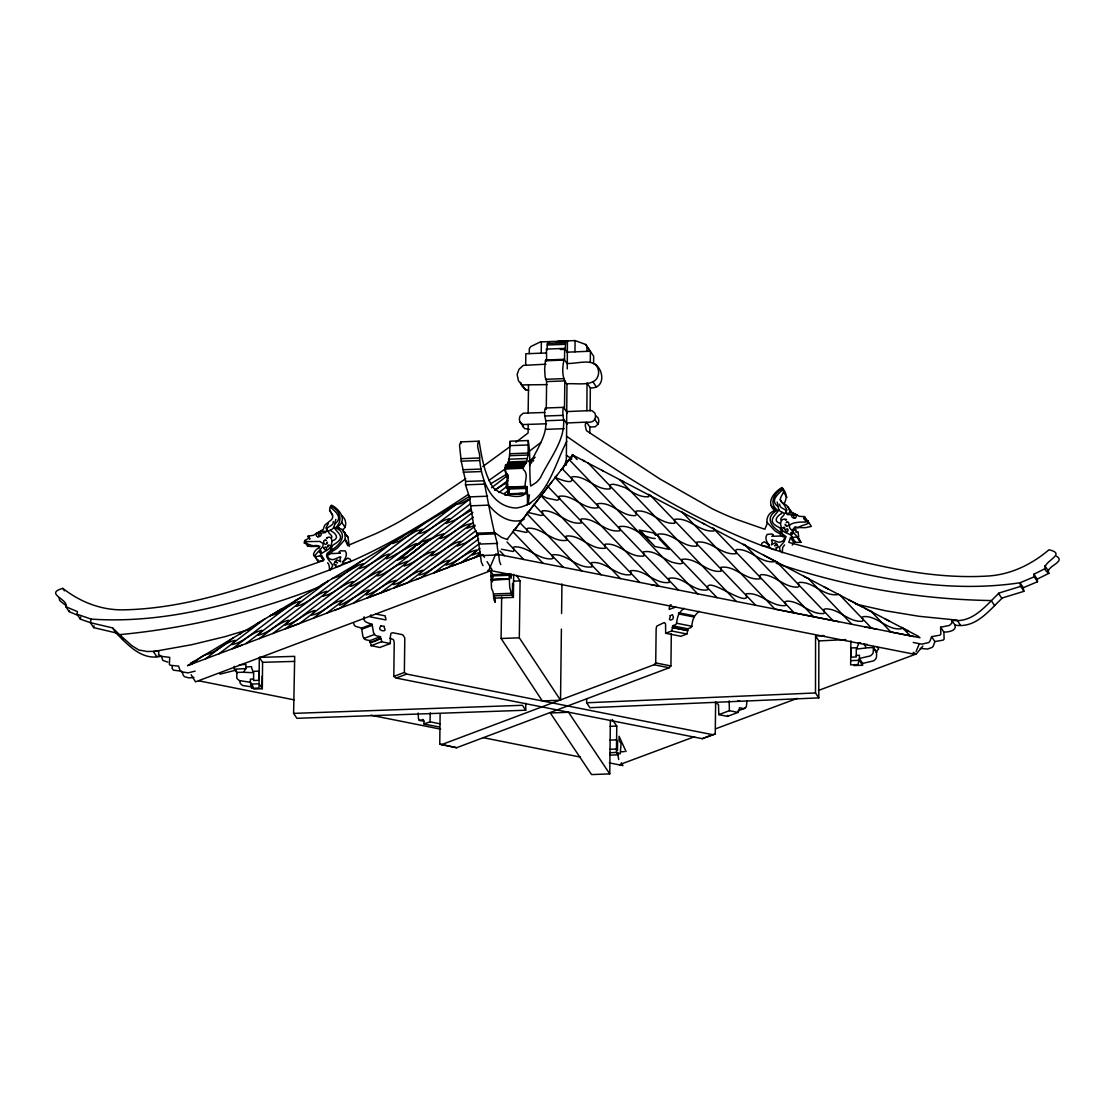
<?xml version="1.0" encoding="UTF-8"?>
<svg xmlns="http://www.w3.org/2000/svg" width="1115" height="1115" viewBox="0 0 1115 1115"><rect width="100%" height="100%" fill="white"/><g stroke="black" fill="none" stroke-linecap="round" stroke-linejoin="round"><path stroke-width="1.5" d="M586.671 699.314L586.643 702.784L589.933 707.718L818.786 697.892L815.497 692.959L815.567 635.982L823.999 635.564M818.786 697.892L818.842 640.916L815.567 635.982M253.579 678.979L253.579 680.526L258.833 680.303L258.945 671.119L253.69 671.341L253.579 678.979L250.401 679.105L250.387 682.296L251.697 688.303L259.001 688.039L259.307 657.39L294.695 656.359L293.607 713.377L296.883 718.311L525.722 710.227L525.806 703.286M574.964 351.852L575.075 340.577L585.542 344.423L593.654 356.159L593.612 363.755M1045.619 568.371L1033.898 574.211L1034.218 576.803L1020.016 582.769L1020.462 586.448L999.138 592.985C985.744 605.557 972.726 623.647 951.708 620.191L954.998 625.125C976.001 628.581 989.019 610.504 1002.413 597.919L1023.751 591.382L1023.291 587.703L1037.507 581.737L1037.187 579.159L1048.894 573.305C1033.089 563.451 1070.832 554.908 1049.006 549.779C1032.058 564.162 1011.681 574.197 989.256 575.939C921.227 580.469 853.867 559.939 788.821 542.378L790.535 537.555L798.702 536.97L798.019 531.688L795.999 532.301L796.082 529.695L793.532 530.531L792.904 529.472L795.093 526.754L797.964 527.562C801.141 525.583 804.389 525.109 808.417 523.367L807.776 520.803L804.096 518.977L804.514 516.635L799.33 516.329L789.518 511.116M566.671 422.989L586.574 422.111L589.849 427.045L589.807 433.373M487.701 570.434L490.893 571.535L491.464 587.521A33.561 5.84 87.9 0 0 491.701 588.915C494.656 593.013 492.482 598.448 495.13 602.379L495.171 598.114L493.638 595.856L511.855 595.173L513.388 597.431L495.171 598.114M856.264 655.397L856.306 647.773L851.052 647.954L850.982 657.139L856.236 656.958L856.264 655.397L859.442 655.272L859.386 658.477L857.965 664.596L850.647 664.888L850.898 640.832M566.322 465.136L566.978 383.839C577.263 382.779 598.156 388.062 598.657 372.034C597.208 355.95 577.194 364.41 566.768 363.392M586.964 351.364L586.992 346.347M590.295 362.445L590.379 351.225L566.545 352.201M590.128 410.836L590.323 387.95L587.034 383.016L586.866 410.724L566.755 411.602M863.986 644.08L864.111 644.595A3.61 3.415 -33.6 0 1 864.892 645.097L865.742 647.048A2.69 2.551 -33.6 0 1 865.449 648.038L857.407 649A7.22 6.829 -33.6 0 1 857.114 648.094L857.7 645.697A7.889 7.471 -33.6 0 1 858.257 645.097L858.536 642.881L860.766 642.784M262.318 688.708L259.042 683.76L250.513 684.136L253.802 689.07L262.318 688.708L262.583 662.324L259.307 657.39M529.249 353.622L529.332 348.591L530.81 346.57L540.538 341.817L541.36 341.887L541.235 353.176M609.766 773.894L568.538 712.29L550.322 712.959L591.549 774.577L609.766 773.894L610.351 720.248M262.109 685.237L262.22 676.052M369.901 640.609C367.393 644.846 382.347 639.299 380.466 636.651L369.901 640.609L365.845 639.773A8.809 6.983 69.4 0 1 364.452 638.979L362.96 636.623L361.706 629.264C361.218 626.114 353.873 628.275 353.692 623.438M380.466 636.651L376.41 635.801A8.809 6.983 69.4 0 1 375.016 635.02L373.511 632.651L372.271 625.292C370.919 622.505 362.068 623.327 364.117 616.804M369.887 642.254L370.947 644.038A20.614 16.349 69.4 0 1 371.072 645.599L379.755 647.494L390.306 643.522L390.389 637.097A7.122 5.645 69.4 0 1 390.417 636.372L390.975 633.306L392.814 632.749L402.724 634.728L404.606 637.515A10.3 8.167 69.4 0 1 404.773 639.731L404.369 672.443L406.724 674.087L712.792 734.701L715.245 734.005L715.635 701.628M715.245 734.005L702.227 738.674L396.16 678.045L393.804 676.401L394.208 643.703A10.3 8.167 69.4 0 0 394.041 641.487L393.734 640.4A3.038 2.411 69.4 0 0 393.219 639.578L389.943 638.226M418.181 713.043L418.446 718.715L419.477 720.374A8.809 4.822 -78.8 0 0 420.453 720.513L423.268 719.496L423.979 722.436A20.614 11.275 -78.8 0 1 424.062 723.928L430.083 721.837L430.167 715.398A7.122 3.889 -78.8 0 1 430.195 714.673L430.348 712.875M671.314 633.571L670.923 665.948L669.223 667.76L456.593 747.719L439.756 744.137L440.132 713.656M492.983 577.472L493.025 574.699L490.921 571.577M513.388 597.431L513.667 574.337M525.681 364.967L525.834 353.748L546.294 352.995M528.538 385.302L528.134 413.024L523.228 413.247L520.315 415.728A7.261 6.871 -33.6 0 0 520.106 422.195L524.538 428.564L529.527 429.4M529.639 465.624C535.59 449.721 549.988 433.526 544.733 416.034A7.261 1.268 87.9 0 1 544.831 409.595L545.388 408.006L563.591 407.337L567.326 412.968M567.242 368.926L567.298 363.811L564.092 359.309L545.876 359.992L545.43 360.772L544.65 369.051L545.124 376.968L546.615 381.595L546.266 409.303M547.061 349.762L547.409 343.406L549.361 341.971M564.525 359.629L564.664 348.41L546.448 349.093L546.643 360.814M501.652 597.11L501.095 638.491L542.308 700.917L560.524 700.234L561.403 629.083M561.584 613.473L561.946 583.967M518.266 465.08L506.67 465.512C510.531 459.227 509.653 449.275 510.001 441.206L528.217 440.536C530.907 455.77 528.914 470.711 530.698 486.042L535.967 482.697A324.186 56.363 87.9 0 0 540.538 477.555C549.695 458.195 567.605 437.456 562.95 415.351A7.261 1.268 87.9 0 1 563.047 408.912L563.591 407.337M567.298 363.811L567.423 340.967L541.36 341.887M609.696 755.134L617.975 754.827L616.442 752.458L616.776 726.088L612.219 719.44M441.387 744.695L654.017 664.749L655.732 662.937L656.122 630.226A10.3 5.631 -78.8 0 1 656.289 628.01L656.526 626.895A3.038 1.659 -78.8 0 1 656.902 626.045L663.773 622.755A6.174 3.373 -78.8 0 1 664.401 622.588L665.557 623.829L665.655 633.264L680.847 636.275L686.896 634.003L687.788 630.449L672.596 627.438L671.69 630.992L665.655 633.264M672.596 627.229L672.61 625.794L675.425 624.693A8.809 4.822 -78.8 0 0 676.415 623.829C677.474 616.302 678.422 612.86 684.011 608.246M687.788 630.24L687.816 628.804L690.631 627.703A8.809 4.822 -78.8 0 0 691.607 626.839C692.666 619.327 693.628 615.87 699.216 611.257M739.357 709.419L738.088 712.401L727.524 716.374L718.827 714.645L718.478 704.387L715.119 702.631M718.827 714.645L729.391 710.687L729.154 700.847M739.357 709.21L739.37 707.774L743.44 708.541A8.809 6.983 69.4 0 0 744.848 708.304L746.381 706.548L746.938 700.847M483.004 565.653L481.359 562.225A5.896 1.017 87.9 0 1 481.123 560.511L477.471 534.517L473.889 527.074L469.401 496.872L465.485 484.83L465.652 481.443L461.22 461.192L459.533 445.233L460.746 441.888L479.074 441.178C481.68 456.286 483.896 471.91 491.785 485.346C494.851 494.461 530.196 503.827 525.681 487.673L507.102 488.259L506.28 485.22L507.269 478.196L504.677 469.666L505.694 464.885L523.911 464.216L524.649 465.192L526.489 462.251L528.092 455.032L528.217 440.536M560.524 700.234L519.311 637.808L520.078 580.915L516.44 575.27M525.681 487.673C523.465 482.948 529.346 474.669 523.562 469.708A82.385 14.328 87.9 0 1 523.005 468.356L523.911 464.216M567.423 340.967L565.626 342.737L565.277 349.343L560.315 349.525M546.531 423.77L528.203 424.397L528.092 432.996L515.924 442.223M309.803 539.284L308.172 536.05L313.371 535.339L323.294 529.36L324.66 525.235L331.629 519.604L332.772 517.276C332.688 512.468 326.806 509.848 331.517 505.193C339.267 508.858 347.671 519.938 337.957 526.405L337.51 527.576L342.207 529.458L347.964 537.165L349.232 546.434M564.483 408.62L564.831 380.912L546.615 381.595M511.855 595.173L509.917 588.246A33.561 5.84 87.9 0 1 509.68 586.852L509.165 575.284L490.948 575.953L492.3 577.891M465.763 478.642L427.087 504.816L400.954 520.761A324.186 307.113 -33.6 0 1 376.257 533.458L347.643 545.597L345.343 539.995L344.688 532.231M617.975 754.827L618.031 753.015L620.01 753.879A33.561 5.84 87.9 0 0 620.275 753.224L621.055 743.607L619.034 740.43L619.076 736.262L626.059 751.566M479.074 441.178C475.088 445.303 480.704 453.317 479.631 457.986C480.788 479.38 491.032 506.893 516.008 508.022C546.085 504.189 554.169 465.457 566.782 441.331M500.774 564.65L499.562 561.542A5.896 1.017 87.9 0 1 499.339 559.828C498.656 554.002 497.081 548.19 496.997 542.35C491.464 522.405 488.231 501.234 483.868 480.774L465.652 481.443M507.464 487.589L508.008 494.321L504.97 495.325M172.156 666.199L172.24 668.094M508.83 489.708L508.984 493.889M439.254 726.938L424.048 724.095M59.095 597.905L59.708 600.553L66.579 606.1M873.63 646.407L873.087 653.223L871.679 654.853A33.561 31.791 -33.6 0 1 870.299 655.927L859.386 658.477L862.662 663.411L862.508 665.265L853.979 665.557M727.524 716.374L727.621 715.37M508.245 474.976L508.203 476.133A5.422 0.948 87.9 0 0 508.273 477.276L508.384 478.168M528.343 502.517L529.416 494.949L528.287 495.618L527.604 494.823C525.695 471.408 528.399 504.147 527.13 504.997M371.058 645.766L381.637 641.627A20.614 16.349 69.4 0 0 381.497 640.066L380.438 638.296M161.731 657.265L162.818 660.414L167.849 662.115M508.998 459.742L508.9 464.411M90.663 622.741L80.35 619.173L77.074 614.24L77.437 611.633L65.827 606.699C69.116 599.312 43.722 593.738 62.816 588.358C79.792 601.696 100.28 609.905 122.093 609.863C191.557 608.874 258.401 582.964 323.35 560.58L321.747 555.897L320.27 555.618C307.74 559.995 315.824 547.604 319.531 547.995L318.625 546.015L316.228 545.416C312.298 546.726 308.855 543.883 304.13 543.089L304.827 540.482L308.548 538.364L308.158 536.817M80.35 619.173L80.67 617.013M792.403 531.256C794.674 524.956 803.316 529.081 808.138 527.061A82.385 78.036 -33.6 0 0 811.302 526.433L807.776 520.803M333.859 527.395C338.988 534.489 345.845 537.165 333.901 544.552A36.279 34.37 -33.6 0 0 332.855 545.207L331.49 546.239M552.385 481.164L527.966 512.552M564.092 359.309C562.364 367.365 561.403 377.469 567.061 384.271M790.019 510.349L791.525 512.036L786.73 505.416L781.378 502.015L780.277 499.771C780.305 494.949 786.41 492.231 781.782 487.589C774.061 492.189 765.489 502.433 774.535 510.419L773.782 507.52M783.552 504.705C787.162 498.614 787.455 493.095 781.782 487.589M161.313 656.178C141.786 660.986 128.281 645.041 115.821 632.846L93.702 627.634L90.426 622.7L91.165 619.104C173.034 624.721 253.398 598.448 329.162 570.141L350.542 561.556C392.034 543.493 430.557 519.395 468.216 494.475M93.702 627.634L94.064 625.863M792.263 545.054L793.81 542.503L795.302 542.099C806.772 544.287 794.312 535.005 792.458 530.754C782.507 522.963 799.483 521.695 804.863 522.127A82.385 78.036 -33.6 0 0 808.013 521.499L808.291 521.444M800.765 542.378L799.999 540.677M320.019 555.716C321.956 550.754 331.49 551.005 331.559 543.451A5.129 4.864 -33.6 0 0 331.866 540.886C331.838 533.709 323.782 539.367 327.294 538.029M777.141 502.057C778.967 505.931 776.988 510.099 781.963 512.44A5.979 5.659 -33.6 0 1 781.559 513.513C777.406 515.604 772.695 521.318 779.943 523.228A3.749 3.554 -33.6 0 1 780.402 523.632M343.099 529.653C347.42 525.722 346.04 518.684 341.566 515.464M508.998 462.781L508.928 464.272M78.217 615.508L69.116 611.633L69.465 610.574M329.385 554.657L332.2 551.716L331.392 547.646L332.103 546.671L330.5 547.242C332.312 551.827 325.162 554.517 328.883 558.49L331.183 559.382C334.068 561.263 343.615 553.026 339.908 559.047L340.73 561.793L336.995 559.883L334.932 561.612L337.51 562.852C334.695 559.841 331.824 566.782 336.033 564.552L335.657 566.657L339.016 566.364M783.873 528.245L784.584 529.04L784.681 527.576A1.463 1.38 -33.6 0 0 784.068 527.186L782.465 527.771M951.708 620.191L951.82 623.201L949.423 625.445L940.614 627.215L940.851 634.073A3.178 3.011 -33.6 0 1 939.847 635.174L931.596 636.651L929.952 641.209A5.896 5.575 -33.6 0 1 928.558 642.602L921.798 644.163L913.213 642.449M931.596 636.651L934.872 641.585L933.241 646.143A5.896 5.575 -33.6 0 1 931.847 647.536L927.541 649.042L920.251 648.414M234.192 666.31L234.262 669.056L236.854 672.443L236.784 678.115L238.164 679.634A33.561 31.791 -33.6 0 0 239.516 680.61L250.387 682.296L252.854 686.004M246.094 666.993L251.558 666.617L251.795 668.819A7.889 7.471 -33.6 0 1 252.338 669.376L252.868 671.732A7.22 6.829 -33.6 0 1 252.561 672.666L244.533 672.331A2.69 2.551 -33.6 0 1 244.255 671.355L245.161 669.348A3.61 3.415 -33.6 0 1 245.941 668.777L246.067 668.512M332.172 541.165A3.749 3.554 -33.6 0 1 332.632 540.719C339.601 538.587 335.768 533.026 331.225 531.13A5.979 5.659 -33.6 0 1 330.834 530.085C335.754 527.52 333.998 523.297 335.866 519.325M570.838 459.464L572.72 455.018L918.858 636.567M916.098 651.383L919.234 643.996M316.256 534.252C315.141 537.89 321.691 537.374 321.204 534.169A2.328 2.202 -33.6 0 0 320.799 533.43M566.545 460.258L562.476 469.415M837.95 593.821L837.602 594.63C823.149 596.455 813.978 581.779 799.72 582.392L798.145 583.159L799.26 586.225L798.089 587.089C783.901 588.023 775.023 574.086 760.918 574.657L759.608 575.675L760.723 578.685C745.879 581.389 735.816 565.207 720.875 567.298L721.015 571.27C706.353 572.985 696.945 557.319 682.129 559.312L682.45 563.228L680.261 563.786A21.52 6.411 23 0 1 671.843 562.127C662.422 558.531 654.449 549.765 643.397 551.841L643.94 555.981C629.083 558.113 619.675 542.545 605.18 544.19L605.278 548.204C590.351 550.099 580.999 534.517 566.169 536.05L566.838 540.301C552.009 542.643 542.601 527.409 528.022 528.203L526.67 528.928L527.618 531.716L526.071 532.413L513.708 529.806M350.542 561.556L350.375 559.298L347.796 558.085L342.737 561.862M775.134 560.873L774.716 561.681C760.193 563.549 750.952 548.636 736.555 549.5L735.538 550.615L736.583 553.542C721.726 556.05 711.691 540.05 696.736 542.141L696.889 546.113C682.255 547.744 672.861 532.12 658.017 534.127L657.571 535.576M456.244 504.301L460.704 503.576L470.349 498.489M533.193 461.234L533.653 460.37M785.002 513.248C788.779 508.886 780.082 509.123 779.803 505.304A9.199 8.725 -33.6 0 1 779.664 504.133M326.862 531.005L326.681 530.991A2.397 2.272 -33.6 0 1 325.329 531.395L321.259 531.214L316.409 533.36A5.965 5.645 -33.6 0 0 315.545 533.904L325.469 532.594L327.002 530.782M318.235 560.009L318.249 561.333L323.545 560.552L320.27 555.618M328.312 523.506L325.942 527.883L326.751 529.778M340.577 565.667L342.918 563.382L349.037 562.141M514.377 530.057L527.005 513.778M555.103 477.638L556.817 475.422M512.273 532.789L572.72 455.018L561.026 470.014M793.838 515.59L793.824 517.499A1.714 1.631 -33.6 0 0 794.284 517.848L795.929 517.583L796.472 515.464M586.866 410.724L591.772 410.571L594.643 412.815A7.261 6.871 -33.6 0 1 594.727 419.282C590.978 425.916 582.128 416.843 586.504 430.711L659.829 478.934L711.969 508.593A324.186 307.113 -33.6 0 0 736.444 519.367L764.82 529.277L767.245 523.493C765.726 517.583 769.559 511.91 775.329 510.447L771.259 505.485M595.912 415.853L597.919 417.749A7.261 6.871 -33.6 0 1 598.002 424.216L595.131 426.78L589.849 427.045M507.506 538.838L511.785 533.346M317.9 561.054L314.611 555.702L322.862 546.573L323.155 543.562L319.81 541.444L307.712 541.583A82.385 78.036 -33.6 0 1 304.576 541.193L307.587 546.099L308.116 545.416L304.827 540.482M818.466 690.45L916.279 653.961L922.858 646.087M862.662 663.411L873.575 660.874A33.561 31.791 -33.6 0 0 874.954 659.787C878.495 657.111 874.439 651.578 878.648 649.055L877.003 646.589M325.608 540.385C328.2 541.332 323.308 537.904 323.615 542.42A5.422 5.143 -33.6 0 0 324.047 543.423C326.388 546.726 328.716 540.12 326.667 542.852M370.821 614.909L370.264 616.302A9.631 7.638 69.4 0 0 370.264 616.86L385.86 619.94A5.756 4.571 69.4 0 0 385.957 619.243L385.679 617.905A3.024 2.397 69.4 0 0 385.316 617.431L385.274 615.884L375.894 614.031M393.093 542.085L392.536 543.521L399.268 541.096L416.007 531.172L422.501 529.277L418.571 533.318L419.226 533.569C430.627 531.158 438.376 520.914 449.791 518.698L446.084 523.409L454.153 520.37L471.366 510.252M782.619 489.541L782.228 489.959A16.279 15.415 -33.6 0 0 781.852 490.349C778.326 493.945 771.064 499.632 776.138 504.872A22.648 21.45 -33.6 0 0 777.671 506.391L777.824 506.517M413.038 548.05L416.94 543.855C416.912 540.859 374.459 568.664 389.191 554.852L389.149 554.016L384.647 555.535L373.288 562.225M335.099 523.841L335.239 523.702A22.648 21.45 -33.6 0 0 336.814 522.057C341.943 516.942 335.127 511.297 331.378 507.98A16.279 15.415 -33.6 0 0 331.03 507.604L330.639 507.214M402.724 556.747L415.825 545.082L420.132 543.562M413.289 552.775L426.39 541.11L430.697 539.604M317.608 536.803L318.388 536.454A1.714 1.631 -33.6 0 0 318.862 536.078L318.876 534.169M332.2 549.57C340.856 544.761 348.354 532.44 335.448 527.952C343.141 520.956 340.493 510.754 331.071 506.112M786.061 511.813L786.897 509.848L784.626 505.653M342.904 561.793C345.343 558.81 347.936 554.643 345.246 550.921L340.451 550.824L339.058 551.827L340.312 553.263M1048.894 573.305C1044.518 566.601 1066.442 562.197 1056.56 556.204M331.239 537.932C334.388 535.089 324.075 532.287 330.779 529.834M784.556 544.9L782.646 547.618L782.312 552.761L780.026 550.476L779.496 547.214L784.207 541.597L786.061 536.636L781.991 533.569L781.936 529.583L780.347 529.123L781.058 530.057L780.347 534.852L782.911 536.914M590.323 387.95C605.278 388.619 604.191 370.598 595.048 364.006M530.782 503.088L529.235 504.022M541.249 442.167L529.709 450.948M201.048 657.083L192.059 663.913L187.515 665.627M205.495 658.867L232.882 638.017M218.986 653.78L264.896 618.839M296.702 599.8L232.408 648.735L241.871 645.167M245.885 643.662L328.618 580.692M259.349 638.588L360.535 561.584M272.799 633.529L392.452 542.461M285.412 628.79L424.69 523.102M456.105 504.37L299.698 623.41L286.248 628.47M313.148 618.351L470.14 498.865M326.611 613.278L470.558 503.729M491.617 487.701L506.405 476.439M414.738 547.061L397.609 560.092L407.491 556.399L431.212 538.35L421.331 542.043L417.372 545.054M529.012 461.875L535.116 457.234M470.418 508.998L340.061 608.219L334.333 610.379M495.13 490.196L507.994 480.412M529.374 464.147L531.925 462.195M353.511 603.159L472.788 512.384M498.865 492.523L507.102 486.265M473.29 517.165L366.96 598.086L389.985 589.403M504.315 493.555L509.443 489.652M380.424 593.013L472.997 522.573M474.962 526.238L393.916 587.926L407.421 582.838M407.393 582.852L475.84 530.754M478.405 533.974L420.843 577.793L416.146 579.563M434.014 572.831L478.656 538.949M480.244 542.921L447.756 567.646L434.293 572.72M451.45 566.253L461.206 562.587L479.882 548.371M461.206 562.587L474.683 557.514L480.133 553.361M509.806 446.794L482.767 466.558M330.179 551.354C321.65 554.81 330.667 561.193 332.688 565.556C327.489 576.441 331.155 565.751 327.573 562.768M506.321 468.133L488.649 480.593M345.552 538.866L337.775 547.632A31.387 29.743 -33.6 0 1 334.751 549.862L332.465 551.2M772.012 536.371L773.28 534.852L771.915 533.946L767.12 534.419C764.444 538.043 766.674 542.475 769.392 545.179M782.2 488.468C774.089 493.29 768.625 503.423 777.49 510.252C765.141 516.468 770.061 526.127 780.193 532.036M429.177 540.399L423.226 544.315M346.779 572.051L359.142 564.957L363.016 563.758L359.225 568.594L366.096 566.281L373.246 562.267M429.219 540.357L437.275 535.827L443.617 533.764L440.23 538.489C451.185 535.744 458.864 526.113 470.07 523.952L467.157 528.217L475.032 525.235M346.765 572.065L340.284 575.856L332.2 578.546M494.572 489.987L507.841 481.987M443.31 512.12L442.334 512.705M785.88 524.9C783.817 522.322 786.187 528.747 788.472 525.263A5.422 5.143 -33.6 0 0 788.932 524.217C789.267 519.66 784.375 523.52 786.981 522.336M359.741 562.169L363.852 559.702M282.067 608.679L270.457 615.633M391.727 543.005L403.867 535.744M421.679 525.081L422.892 524.343M201.801 656.735L204.937 654.853M239.265 634.31L240.617 633.501M295.991 600.344L301.343 597.138M190.47 663.523L469.777 496.273M490.419 483.91L507.116 473.917M528.399 461.178L534.071 457.777M190.233 663.662L194.47 661.139M327.922 581.222L320.911 585.417M380.34 549.834L382.361 548.622M256.366 624.066L260.854 621.389M478.321 534.893L465.499 542.88L457.248 546.099L460.829 541.332C449.707 543.465 442.153 553.333 431.087 555.73L433.972 551.465C422.766 553.57 415.087 563.242 404.132 565.988L407.477 561.277L397.358 565.207L383.504 573.723A21.52 3.038 -31.3 0 1 377.637 575.939L376.898 575.591L380.786 571.368C379.797 568.413 338.876 596.441 353.093 582.295L352.939 581.528C341.971 584.274 334.305 594.072 323.057 596.079L326.737 591.271C315.517 593.947 307.782 603.87 296.381 606.17L300.144 601.375C289.036 603.591 281.398 613.529 270.304 615.605M480.258 552.176L472.37 555.061L476.314 550.141C464.955 552.469 457.22 562.448 445.93 565.026L449.596 560.232C438.279 562.406 430.571 572.399 419.379 575.005L418.808 574.573L422.864 570.281C411.756 572.302 404.243 582.197 393.233 584.636L392.536 584.218L395.992 580.413C384.814 582.448 377.135 592.107 366.25 594.894L365.72 594.351L369.497 590.211C365.915 588.037 327.671 615.912 342.793 600.316C331.155 602.198 323.35 613.055 311.684 615.104L314.848 610.49C303.907 613.222 296.228 623.062 284.994 624.971L289.106 620.707L288.548 620.233C277.37 622.978 269.635 632.916 258.234 635.09L261.927 630.323C250.819 632.693 243.154 642.672 231.948 644.623L235.195 640.331C223.976 642.351 216.017 653.376 204.937 654.742M318.235 587.41C254.554 612.079 187.585 628.219 119.584 634.658L112.545 627.898L90.426 622.7M474.683 557.514L481.346 555.005M187.627 665.585L481.095 555.089M361.72 628.066L372.285 624.107M361.706 629.264L372.271 625.292M363.825 638.463L374.389 634.505M370.459 642.393L381.023 638.435M393.804 676.401L404.369 672.443M396.16 678.045L406.724 674.087M671.188 604.762L669.711 605.32L669.655 606.867A3.024 1.659 -78.8 0 0 669.404 607.368L669.167 608.734A5.756 3.15 -78.8 0 0 669.223 609.417L675.76 607.076M737.935 710.882L745.475 708.039M702.227 738.674L712.792 734.701M619.564 764.653L694.561 736.68M715.746 728.764L797.267 698.366M339.95 553.165L331.183 553.625M195.167 671.105L188.226 672.861L181.48 671.829A5.896 5.575 -33.6 0 1 180.114 670.547L178.567 666.115L170.33 665.265A3.178 3.011 -33.6 0 1 169.355 664.261L169.731 657.376L160.95 656.289L158.595 654.226L158.762 651.216L147.25 651.508L138.692 649.961L131.723 645.571L119.584 634.658L122.859 639.592M250.527 628.971L225.035 636.651L191.473 644.763L153.382 651.564L156.657 656.498L159.975 655.913M460.746 441.888L461.122 443.491M524.12 519.409C510.572 524.9 496.997 515.423 488.816 505.137L470.6 505.82M739.942 701.224L737.712 700.833M219.906 674.171L235.753 670.171M785.908 513.053L786.089 513.011A2.397 2.272 -33.6 0 0 787.441 513.318L791.511 512.816L796.333 514.586A5.965 5.645 -33.6 0 1 797.183 515.074L787.288 514.531L785.782 512.844M795.065 518.127L792.389 517.611L791.525 515.771A2.328 2.202 -33.6 0 1 791.943 515.005M785.336 520.106C789.824 520.008 780.57 516.538 780.709 523.325A5.129 4.864 -33.6 0 0 780.96 525.862C781.35 534.392 790.577 532.134 792.263 537.249M193.982 677.363L189.034 677.92L184.756 676.763A5.896 5.575 -33.6 0 1 183.39 675.481L181.996 671.481M640.219 531.632L642.087 532.287L649.111 540.691M655.425 534.643L657.279 535.298L664.303 543.702M181.257 671.119L173.619 670.213A3.178 3.011 -33.6 0 1 172.644 669.195L172.337 668.498M320.019 546.364L311.001 546.517A82.385 78.036 -33.6 0 1 307.851 546.127L307.587 546.099M818.842 640.916L845.811 639.592M815.497 692.959L586.643 702.784M558.225 341.274L575.075 340.577M940.614 627.215L943.889 632.149C947.945 632.052 956.991 631.062 954.998 625.125M866.034 647.843L873.129 647.55L876.418 652.484M545.974 364.201L523.297 365.386L518.977 369.344L517.123 374.529L518.433 380.717L525.709 389.846L528.719 390.361M239.307 664.721L245.955 664.456L245.899 668.624L234.68 669.181L237.147 672.875M544.803 412.466L528.134 413.024M555.981 341.734L567.577 341.302M547.409 343.406L565.626 342.737M547.13 344.995L565.333 344.312M556.246 359.936L545.876 359.992M545.43 360.772L563.646 360.089M545.528 379.309L563.73 378.64M547.047 384.619L522.419 384.912M544.733 416.034L562.95 415.351M546.169 420.731L564.385 420.048L567.117 424.23M546.057 429.331L564.274 428.662M509.569 445.652L527.785 444.983M510.099 453.721L528.315 453.052M509.876 455.7L528.092 455.032M461.415 458.669L479.631 457.986M508.565 459.213L526.782 458.53M461.22 461.192L479.436 460.523M508.426 461.972L526.642 461.303M508.273 462.92L526.489 462.251M507.841 463.296L526.057 462.614M507.172 464.021L525.388 463.352M507.423 464.244L525.639 463.561M505.485 464.983L523.702 464.3M505.485 465.749L523.702 465.067M516.37 465.512L519.674 465.387M505.569 466.753L523.785 466.084M505.541 467.408L523.743 466.739M505.443 467.743L523.66 467.06M463.255 469.722L481.471 469.053M504.844 468.398L523.06 467.729M522.963 468.244L504.788 469.039A82.385 14.328 87.9 0 0 505.36 470.391L508.106 477.136L506.475 487.38L524.691 486.697L506.503 487.506M463.157 472.23L481.373 471.547M465.485 484.83L483.687 484.161M506.447 487.116L524.663 486.433M507.729 489.095L525.946 488.412M508.036 493.834L526.252 493.164M518.921 493.513L522.238 493.387M508.008 494.321L526.21 493.638M469.401 496.872L487.617 496.203M476.509 533.207L494.726 532.538L501.639 537.458L507.757 539.646M477.471 534.517L495.687 533.834M479.394 544.092L497.597 543.409M480.886 555.577L499.102 554.908M493.025 574.699L511.228 574.016L511.186 578.183L509.165 575.284M491.283 579.382L509.499 578.699M491.283 579.702L509.499 579.033M509.513 579.229L491.297 579.898L492.579 581.821M513.457 581.152L520.078 580.915M493.638 593.961L511.855 593.292M501.095 638.491L519.311 637.808M236.854 672.443L243.962 672.178M610.156 726.325L616.776 726.088M610.017 740.109L616.637 739.858L617.585 741.322L617.473 750.507L616.525 749.043L609.905 749.294M621.097 751.761L624.4 751.635M609.821 752.695L616.442 752.458M850.703 660.624L859.219 660.331L862.508 665.265M293.607 713.377L522.447 705.293L525.722 710.227M528.203 424.397L522.921 424.536L520.106 422.195M864.153 644.442L867.359 644.345M262.583 662.324L294.611 661.39M934.872 641.585L943.137 640.108A3.178 3.011 -33.6 0 0 944.126 639.02L943.889 632.149M253.119 687.091L242.805 685.544A33.561 31.791 -33.6 0 1 241.439 684.568L240.06 683.049L239.99 680.694M1023.291 587.703L1020.016 582.769C940.112 594.727 859.094 575.284 782.828 552.399L761.601 545.486C691.662 518.935 627.62 478.976 566.559 436.202M763.092 545.946L769.197 546.698L771.482 548.817M769.238 545.11L764.416 541.792L761.81 543.2L761.601 545.486M773.029 549.388L776.388 549.416L776.054 547.34C780.305 549.235 777.35 542.461 774.604 545.765L777.211 544.315L775.19 542.74L771.413 544.942L772.291 542.127C768.681 536.385 778.27 543.953 781.016 541.792L783.329 540.705L784.723 537.778L782.173 533.667M838.717 621.696L774.981 609.125L681.488 511.478M864.348 626.755L876.85 629.208M920.028 637.738L495.743 553.96L488.844 570.225L914.844 654.338M889.868 631.787L913.784 636.512M651.048 584.636L659.063 586.239L554.74 477.262C558.406 478.837 575.061 485.847 571.284 477.819L572.079 476.788C586.588 475.227 595.605 490.558 610.003 488.9L610.476 488.412C606.797 480.286 621.557 486.558 625.027 487.617C632.233 492.105 639.62 497.541 648.651 496.746L648.651 494.293M678.519 612.734L693.725 615.745M678.505 613.919L693.711 616.929M676.847 623.271L692.053 626.282M672.61 625.794L687.816 628.804M672.192 627.62L687.384 630.63M671.69 630.992L686.896 634.003M655.732 662.937L670.923 665.948M654.017 664.749L669.223 667.76M381.609 641.794L390.306 643.522M729.391 710.687L738.088 712.401M430.083 721.837L440.216 723.844M419.045 720.151L424.118 721.154M439.756 744.137L456.593 747.719M813.602 616.734L744.36 544.413M851.832 624.288L807.929 578.086M638.547 582.169L639.759 582.42L547.395 485.959M563.437 567.326L519.506 522.336M198.665 680.791L294.095 699.858M370.765 715.189L440.634 729.154M483.227 737.67L580.357 757.085M609.32 762.869L622.951 765.601L621.306 762.799M781.141 536.022L772.374 536.259M655.188 538.531C641.975 538.015 633.125 524.203 619.285 526.656L619.87 530.782C604.86 532.942 595.731 517.555 581.124 518.963L581.277 523.005C566.35 524.998 557.012 509.527 542.252 510.823L542.824 515.046L540.845 515.464L527.353 512.287M528.942 504.231L528.273 503.158M855.665 604.065L885.686 610.797L919.108 616.302L957.102 620.121L960.377 625.055M501.457 549.221L513.109 551.493L514.196 550.462L513.137 547.423L514.754 546.824C528.538 546.601 537.96 559.828 551.939 558.866L552.998 558.169L552.023 555.549L553.124 554.726C567.8 553.779 577.166 568.998 592.093 566.88L591.382 562.629C606.267 560.789 615.633 576.525 630.56 574.727L631.285 573.904L630.519 570.727C645.055 568.887 654.519 584.497 669.321 582.462L668.791 578.323C683.62 575.549 692.986 592.427 707.746 589.821C704.025 574.044 741.099 603.494 746.451 597.71L746.311 593.751C760.89 592.107 770.381 606.393 784.793 605.668L786.145 605.124L784.974 602.058L786.535 601.138C800.584 600.72 809.434 614.672 823.651 613.543L824.626 612.609L823.525 609.557L825.365 608.874C839.386 608.511 848.194 622.407 862.397 621.278L863.275 620.247L862.02 617.194L863.818 616.581C878.272 615.745 887.638 631.383 902.188 628.595L901.882 627.369M776.152 563.214C845.351 586.727 918.175 599.396 991.263 600.553L994.538 605.487M91.165 619.104L77.074 614.24M779.901 533.695L777.643 532.538A31.387 29.743 -33.6 0 1 774.66 530.545L767.05 522.378M745.656 545.709L742.771 544.204M824.083 586.852L828.222 589.013M782.019 512.175C788.626 514.405 778.284 517.555 781.392 520.329M913.199 652.373L916.279 653.961M864.627 608.121L871.428 611.689M682.617 512.649L684.568 513.667M777.016 562.155L763.482 555.061M905.087 629.334L902.927 628.205L910.202 635.801M848.585 599.703L862.829 607.187M884.822 618.714L889.366 621.097M905.533 629.557L908.781 631.271M803.957 576.288L807.859 578.351M582.657 460.216L585.152 461.526M649.028 495.032L651.132 496.133M601.738 470.223L603.02 470.906M623.55 481.666L621.947 480.83M704.903 524.343L702.352 522.991M540.733 495.046L546.685 498.029L556.942 500.217L559.8 499.158L558.922 496.328C573.445 493.82 583.229 510.461 598.156 507.687L597.25 503.799C611.759 501.025 621.097 516.566 635.383 515.604L636.428 514.559L635.452 511.715L636.595 511.018C651.174 509.68 660.317 524.552 674.756 523.228L674.45 519.395C689.223 516.816 699.035 532.203 713.698 530.991L714.701 530.35L713.962 528.482M566.406 455.31L571.786 458.976M525.709 389.846L521.708 385.651L520.663 382.389M330.026 545.472L328.437 545.012A1.463 1.38 -33.6 0 0 327.796 545.444L327.88 546.908L328.604 546.057M780.974 528.649L779.636 527.73A36.279 34.37 -33.6 0 0 778.605 527.158C766.535 521.276 774.507 516.357 778.981 509.973M870.829 611.062L890.857 631.982M839.372 594.574L871.54 628.163M776.444 561.556L832.919 620.553M712.945 527.952L794.312 612.929M650.087 495.032L755.677 605.32M619.675 479.645L736.36 601.501M588.218 463.129L717.043 597.682M572.232 454.474L577.124 459.575M569.417 459.854L697.725 593.877M562.099 468.593L678.38 590.044M540.58 495.227L620.4 578.587M533.583 504.273L601.083 574.769M526.545 513.304L581.737 570.95M512.482 531.325L543.103 563.312M506.99 542.001L523.729 559.479M500.022 551.047L504.44 555.674M655.773 535.27L653.515 532.914L639.23 530.071L654.993 546.559L669.279 549.416L659.146 538.81M346.319 535.325L347.964 537.165M314.611 556.12L318.249 561.333M590.267 351.281L585.542 344.423M508.05 464.314L507.06 464.76A5.965 1.031 87.9 0 0 506.837 465.108L506.949 465.429M513.499 584.706L512.552 583.312L512.44 592.497L513.388 593.891M1044.755 565.639L1048.044 570.573M1033.898 574.211L1037.187 579.159M1034.218 576.803L1037.507 581.737M1020.685 586.309L1023.96 591.243M998.441 593.25L1001.716 598.184M804.514 516.635L807.79 521.569M804.514 517.402L806.967 521.109M803.929 518.28L805.574 520.747M783.747 492.496L787.023 497.429M790.423 512.468L788.235 507.102M780.277 499.771L782.73 503.478M873.254 647.048L876.557 652.317M797.671 537.221L800.946 542.169M797.309 537.528L800.584 542.461M792.026 537.165L795.302 542.099M790.535 537.555L793.81 542.503M593.152 382.138L596.441 387.072M564.664 348.41L567.437 352.591M594.727 419.282L598.002 424.216M546.448 349.093L546.935 349.817M341.692 522.294L344.967 527.228M329.455 510.266L332.73 515.2M342.207 529.458L344.674 533.165M337.957 526.405L339.601 528.872M345.343 539.995L348.619 544.928M321.747 555.897L324.2 559.605M308.172 536.05L309.817 538.517M112.545 627.898L115.821 632.846M62.816 588.358L64.461 590.825M65.827 606.699L69.116 611.633M482.725 554.476L484.468 557.319M487.06 561.598L492.245 570.141L195.515 681.864L191.181 674.742M327.782 531.144C324.158 526.796 332.883 526.684 333.134 522.782A9.199 8.725 -33.6 0 0 333.301 521.597M505.694 464.885L506.085 465.638M657.599 535.604L658.115 536.663M509.903 441.986L510.113 443.338M617.557 752.667L618.7 759.524M510.085 445.08L509.945 443.951A16.279 2.829 87.9 0 0 509.889 443.477L509.82 442.962M508.816 494.572L508.552 490.279M523.395 427.143A7.261 6.871 -33.6 0 1 522.74 425.052M380.772 625.933L379.644 628.233C379.212 631.146 387.267 632.219 384.633 628.303A5.631 4.46 69.4 0 0 384.257 627.773L384.271 626.268L380.772 625.933M670.199 615.647L670.171 617.166A5.631 3.08 -78.8 0 0 669.906 617.71C667.606 621.529 673.906 620.163 673.349 617.32L672.512 614.727L670.199 615.647M507.395 484.37C507.785 488.328 507.618 481.178 507.395 484.37M790.8 533.179C792.472 537.528 794.117 529.695 790.8 533.179M785.308 530.099C787.734 535.73 789.977 525.513 785.308 530.099M319.294 551.507C320.493 556.023 322.946 548.371 319.294 551.507M323.908 547.995C325.705 553.848 329.009 543.883 323.908 547.995"/></g></svg>
